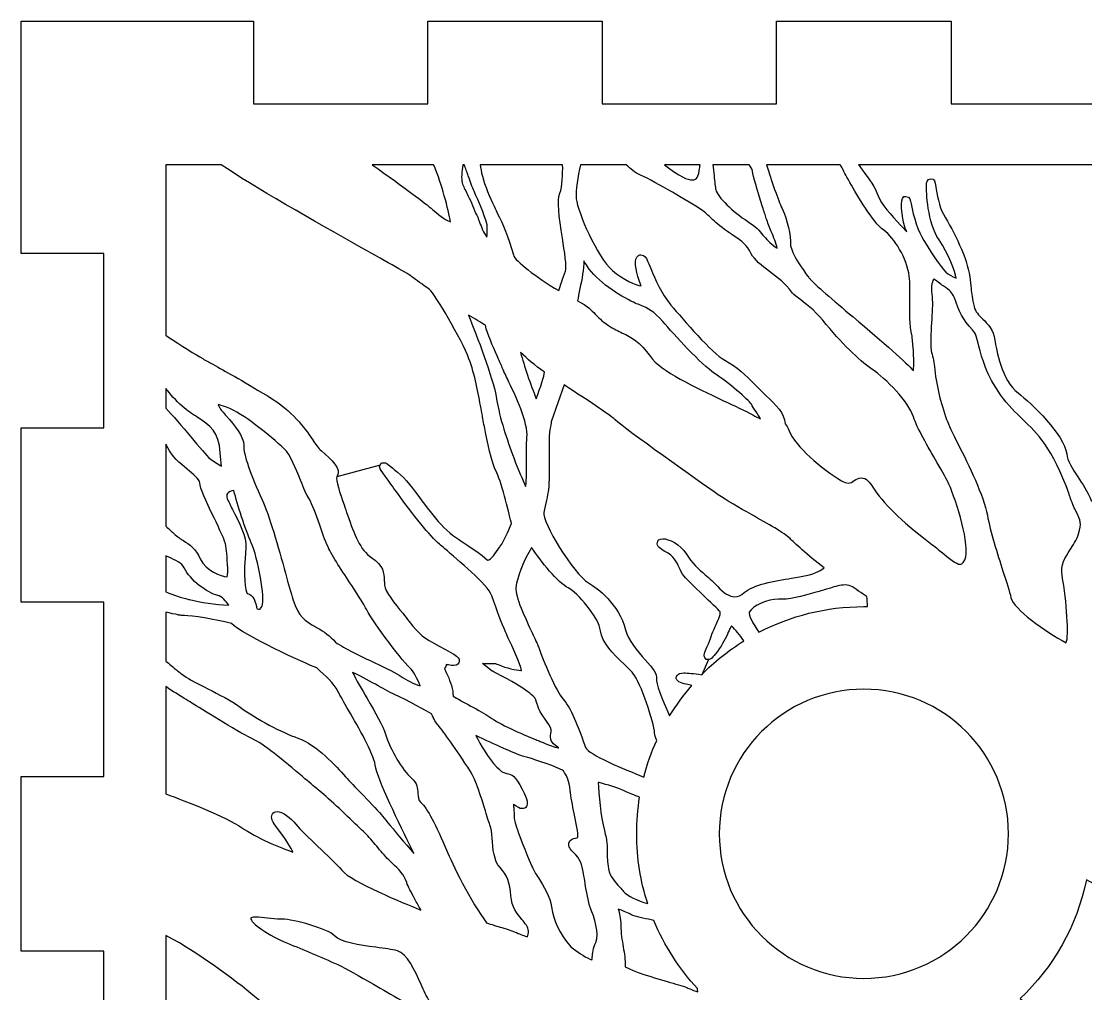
# Model space of a CAD drawing. Extents: x -11 to 868, y -1407 to -16.
# Drawn here: x 438.8 to 567.7, y -367.8 to -250.1 of the extents above; entities that cross this region are included whole.
import ezdxf

# ---------------------------------------------------------------- set-up
doc = ezdxf.new("R2010")
doc.units = 0
doc.layers.add('LAYER_1', color=7, linetype='CONTINUOUS')

msp = doc.modelspace()

# ---------------------------------------------------------------- linework, layer by layer
at = {"layer": 'LAYER_1'}
for points in [[(448.83, -383.76), (448.83, -362.65), (438.83, -362.65), (438.83, -341.53), (448.83, -341.53), (448.83, -320.42), (438.83, -320.42), (438.83, -299.31), (448.83, -299.31), (448.83, -278.2), (438.83, -278.2), (438.83, -250.09), (466.94, -250.09), (466.94, -260.09), (488.04, -260.09), (488.04, -250.09), (509.15, -250.09), (509.15, -260.09), (530.26, -260.09), (530.26, -250.09), (551.39, -250.09), (551.39, -260.09), (572.5, -260.09)], [(482.28, -303.81), (477.02, -305.23)], [(522.01, -327.35), (521.19, -329.19)]]:
    msp.add_lwpolyline(points, dxfattribs=at)
for points, knots in [([(503.84, -338.04), (503.35, -337.96), (502.7, -337.73), (501.99, -337.4), (501.99, -337.4), (501.77, -337.31), (501.77, -337.31), (501.6, -337.24), (501.42, -337.18), (501.25, -337.1), (501.23, -337.09), (501.15, -337.07), (501.15, -337.07), (498.46, -335.99), (496.55, -335.04), (495.3, -334.18), (494.68, -333.75), (493.79, -333.28), (492.94, -332.82), (492.29, -332.47), (491.62, -332.11), (491.1, -331.79), (491.09, -331.71), (491.08, -331.63), (491.08, -331.55), (491.03, -330.58), (490.62, -329.71), (490.33, -329.07), (490.23, -328.87), (490.11, -328.6), (490.06, -328.45), (490.21, -328.3), (490.26, -328.12), (490.27, -327.97), (490.34, -327.98), (490.42, -327.99), (490.53, -328.01), (490.8, -328.06), (491, -328.09), (491.16, -328.09), (491.67, -328.09), (491.79, -327.78), (491.83, -327.64), (491.94, -327.17), (491.66, -326.88), (489.43, -325.73), (487.45, -324.72), (487.1, -324.38), (485.79, -322.74), (485.53, -322.42), (485.27, -322.09), (485, -321.76), (483.96, -320.5), (482.88, -319.2), (482.81, -318.36), (482.79, -318.17), (482.78, -317.98), (482.77, -317.81), (482.73, -316.87), (482.69, -315.99), (481.24, -315.03), (479.85, -314.11), (479.12, -312.22), (478.32, -309.85), (478.18, -309.43), (478.03, -309.02), (477.9, -308.64), (477.42, -307.27), (476.83, -305.57), (477.02, -305.23), (477.64, -304.23), (476.44, -303.19), (475.15, -302.1), (474.81, -301.81), (474.48, -301.32), (474.06, -300.71), (473.07, -299.27), (471.72, -297.3), (468.7, -295.49), (465.32, -293.45), (463.56, -292.47), (462, -291.61), (461.6, -291.39), (461.2, -291.17), (460.79, -290.93), (459.97, -290.48), (458.25, -289.37), (456.42, -288.19), (456.42, -288.19), (456.33, -288.13), (456.33, -288.13), (456.33, -288.13), (456.33, -267.45), (456.33, -267.45), (456.33, -267.45), (463.03, -267.45), (463.03, -267.45), (466.74, -270.03), (474.4, -274.34), (480.02, -277.5), (483.14, -279.25), (485.83, -280.77), (486.22, -281.09), (486.59, -281.38), (487.33, -281.92), (488.26, -282.56), (488.26, -282.56), (488.26, -282.56), (488.26, -282.56), (488.87, -283.07), (492.12, -288.58), (493.02, -290.95), (493.74, -292.87), (494.15, -295.15), (494.48, -296.97), (494.56, -297.42), (494.64, -297.84), (494.71, -298.23), (494.77, -298.52), (494.82, -298.82), (494.88, -299.13), (495.25, -301.08), (495.66, -303.29), (496.38, -304.75), (497.06, -306.15), (497.97, -310.06), (498.15, -310.88), (497.74, -311.9), (497.26, -313), (496.81, -313.65), (496.81, -313.65), (496.77, -313.7), (496.77, -313.7), (496.21, -314.53), (495.72, -315.26), (495.25, -315.32), (494.38, -314.52), (493.55, -313.98), (492.74, -313.46), (491.86, -312.9), (490.94, -312.31), (489.97, -311.36), (489.09, -310.49), (488.19, -309.29), (487.32, -308.13), (486.29, -306.74), (485.31, -305.43), (484.35, -304.67), (484.07, -304.44), (483.83, -304.24), (483.63, -304.08), (483.08, -303.62), (482.97, -303.53), (482.74, -303.53), (482.74, -303.53), (482.43, -303.53), (482.43, -303.53), (482.43, -303.53), (482.28, -303.81), (482.28, -303.81), (482.12, -304.13), (482.12, -304.13), (483.23, -305.66), (483.43, -305.94), (483.67, -306.27), (483.94, -306.64), (486.43, -310.11), (488.29, -312.38), (489.44, -313.39), (489.61, -313.54), (489.84, -313.73), (490.11, -313.96), (491.54, -315.18), (495.35, -318.41), (495.76, -319.55), (495.76, -319.55), (495.8, -319.65), (495.8, -319.65), (496.42, -321.5), (496.97, -322.96), (497.44, -324), (497.54, -324.22), (497.65, -324.48), (497.78, -324.76), (498.23, -325.73), (499.22, -327.9), (499.37, -328.67), (499.35, -328.67), (499.32, -328.67), (499.3, -328.67), (498.7, -328.67), (497.61, -328.4), (496.54, -327.97), (496.32, -327.88), (496.25, -327.85), (496.13, -327.85), (496.13, -327.85), (494.67, -327.85), (494.67, -327.85), (494.67, -327.85), (495.82, -328.75), (495.82, -328.75), (495.88, -328.79), (495.94, -328.82), (496.3, -329), (500.26, -331.02), (501.02, -331.91), (501.12, -332.27), (501.44, -333.4), (501.61, -333.67), (502.04, -334.28), (502.21, -334.52), (502.41, -334.8), (502.69, -335.24), (503.03, -335.78), (502.98, -336.03), (502.93, -336.32), (502.81, -336.94), (502.91, -337.39), (503.77, -337.96), (503.81, -337.99), (503.85, -338.02), (503.89, -338.05), (503.89, -338.04), (503.84, -338.04), (503.84, -338.04)], [0, 0, 0, 0, 1, 1, 1, 2, 2, 2, 3, 3, 3, 4, 4, 4, 5, 5, 5, 6, 6, 6, 7, 7, 7, 8, 8, 8, 9, 9, 9, 10, 10, 10, 11, 11, 11, 12, 12, 12, 13, 13, 13, 14, 14, 14, 15, 15, 15, 16, 16, 16, 17, 17, 17, 18, 18, 18, 19, 19, 19, 20, 20, 20, 21, 21, 21, 22, 22, 22, 23, 23, 23, 24, 24, 24, 25, 25, 25, 26, 26, 26, 27, 27, 27, 28, 28, 28, 29, 29, 29, 30, 30, 30, 31, 31, 31, 32, 32, 32, 33, 33, 33, 34, 34, 34, 35, 35, 35, 36, 36, 36, 37, 37, 37, 38, 38, 38, 39, 39, 39, 40, 40, 40, 41, 41, 41, 42, 42, 42, 43, 43, 43, 44, 44, 44, 45, 45, 45, 46, 46, 46, 47, 47, 47, 48, 48, 48, 49, 49, 49, 50, 50, 50, 51, 51, 51, 52, 52, 52, 53, 53, 53, 54, 54, 54, 55, 55, 55, 56, 56, 56, 57, 57, 57, 58, 58, 58, 59, 59, 59, 60, 60, 60, 61, 61, 61, 62, 62, 62, 63, 63, 63, 64, 64, 64, 65, 65, 65, 66, 66, 66, 67, 67, 67, 68, 68, 68, 69, 69, 69, 70, 70, 70, 71, 71, 71, 72, 72, 72, 73, 73, 73, 74, 74, 74, 75, 75, 75, 75]), ([(490.77, -274.37), (490.39, -274.24), (489.65, -273.81), (488.63, -272.9), (487.69, -272.07), (485.29, -270.28), (481.29, -267.45), (481.29, -267.45), (488.72, -267.45), (488.72, -267.45), (489.5, -269.03), (490.41, -272.45), (490.74, -274.1), (490.74, -274.18), (490.75, -274.27), (490.77, -274.37)], [0, 0, 0, 0, 1, 1, 1, 2, 2, 2, 3, 3, 3, 4, 4, 4, 5, 5, 5, 5]), ([(495.19, -276.24), (494.77, -275.68), (494.52, -274.99), (494.31, -274.42), (494.14, -273.97), (494.01, -273.61), (493.82, -273.34), (493.53, -272.43), (493.14, -271.67), (492.8, -270.99), (492.55, -270.49), (492.33, -270.05), (492.2, -269.66), (492.05, -269.17), (492.18, -268.25), (492.28, -267.51), (492.29, -267.49), (492.29, -267.47), (492.29, -267.45), (492.29, -267.45), (492.45, -267.45), (492.45, -267.45), (492.61, -267.87), (492.77, -268.34), (492.93, -268.8), (493.18, -269.52), (493.42, -270.2), (493.64, -270.67), (494.26, -272), (494.77, -273.2), (495.23, -274.74), (495.23, -274.74), (495.23, -274.77), (495.23, -274.77), (495.23, -275.17), (495.23, -275.82), (495.19, -276.24)], [0, 0, 0, 0, 1, 1, 1, 2, 2, 2, 3, 3, 3, 4, 4, 4, 5, 5, 5, 6, 6, 6, 7, 7, 7, 8, 8, 8, 9, 9, 9, 10, 10, 10, 11, 11, 11, 12, 12, 12, 12]), ([(503.89, -282.7), (501.08, -281.04), (498.62, -279.12), (498.4, -278.38), (497.74, -276.18), (497.1, -274.51), (496.49, -273.41), (496.39, -273.16), (496.24, -272.85), (496.07, -272.48), (495.58, -271.42), (494.91, -269.98), (494.64, -268.84), (494.51, -268.33), (494.43, -267.86), (494.39, -267.45), (494.39, -267.45), (504.36, -267.45), (504.36, -267.45), (504.37, -268.54), (504.34, -270.11), (504.02, -270.9), (503.66, -271.81), (503.91, -273.65), (504.33, -276.36), (504.58, -277.92), (504.88, -279.87), (504.7, -280.35), (504.38, -281.16), (504.07, -282.1), (503.89, -282.7)], [0, 0, 0, 0, 1, 1, 1, 2, 2, 2, 3, 3, 3, 4, 4, 4, 5, 5, 5, 6, 6, 6, 7, 7, 7, 8, 8, 8, 9, 9, 9, 10, 10, 10, 10]), ([(552.49, -315.83), (552.01, -315.83), (551.12, -315.1), (550.19, -314.33), (549.72, -313.95), (549.2, -313.52), (548.63, -313.09), (545.38, -310.63), (543.05, -308.35), (541.9, -306.48), (541.56, -305.92), (541.12, -305.36), (540.51, -305.36), (540.16, -305.36), (539.89, -305.54), (539.66, -305.7), (539.42, -305.86), (539.21, -306), (538.93, -306), (538.7, -306), (538.42, -305.9), (538.11, -305.72), (535.71, -304.33), (532.52, -301.51), (531.77, -299.68), (531.6, -299.26), (531.46, -299), (531.31, -298.81), (531.19, -297.5), (530.17, -296.53), (529, -295.42), (528.75, -295.18), (528.49, -294.94), (528.24, -294.68), (528.04, -294.49), (527.86, -294.3), (527.68, -294.12), (526.5, -292.93), (525.48, -291.91), (523.99, -291.12), (522.43, -290.31), (518.96, -286.2), (517.47, -284.45), (516.28, -283.04), (515.55, -281.3), (515.03, -280.03), (514.86, -279.62), (514.72, -279.28), (514.58, -279), (514.5, -278.83), (514.28, -278.36), (513.84, -278.36), (513.64, -278.36), (513.46, -278.47), (513.34, -278.64), (512.98, -279.2), (513.29, -280.77), (513.78, -281.9), (513.83, -281.99), (513.85, -282.06), (513.86, -282.11), (513.22, -282.1), (511.65, -281.34), (510.4, -280.26), (508.55, -278.66), (506.16, -273.16), (506.01, -271.57), (505.92, -270.61), (506.21, -268.83), (506.51, -267.45), (506.51, -267.45), (512.06, -267.45), (512.06, -267.45), (512.55, -267.99), (513.1, -268.4), (513.77, -268.71), (515.65, -269.58), (519.81, -272.01), (521.08, -272.87), (521.66, -273.27), (521.99, -273.59), (522.37, -273.95), (522.82, -274.38), (523.32, -274.87), (524.31, -275.54), (524.51, -275.68), (524.71, -275.81), (524.88, -275.93), (526.18, -276.81), (526.62, -277.1), (527.19, -278.23), (527.58, -279), (528.43, -279.64), (529.41, -280.38), (530.35, -281.09), (531.4, -281.88), (532.08, -282.86), (532.17, -283.06), (532.39, -283.23), (532.89, -283.6), (533.62, -284.15), (534.85, -285.06), (535.84, -286.27), (538.18, -289.11), (540.12, -291.05), (541.79, -292.19), (543.49, -293.35), (546.22, -296.12), (546.82, -297.99), (547.23, -299.27), (548.6, -301.63), (549.69, -303.53), (550.35, -304.67), (550.92, -305.65), (551.12, -306.12), (552, -308.14), (553.79, -313.65), (553.03, -315.28), (552.78, -315.83), (552.57, -315.83), (552.49, -315.83)], [0, 0, 0, 0, 1, 1, 1, 2, 2, 2, 3, 3, 3, 4, 4, 4, 5, 5, 5, 6, 6, 6, 7, 7, 7, 8, 8, 8, 9, 9, 9, 10, 10, 10, 11, 11, 11, 12, 12, 12, 13, 13, 13, 14, 14, 14, 15, 15, 15, 16, 16, 16, 17, 17, 17, 18, 18, 18, 19, 19, 19, 20, 20, 20, 21, 21, 21, 22, 22, 22, 23, 23, 23, 24, 24, 24, 25, 25, 25, 26, 26, 26, 27, 27, 27, 28, 28, 28, 29, 29, 29, 30, 30, 30, 31, 31, 31, 32, 32, 32, 33, 33, 33, 34, 34, 34, 35, 35, 35, 36, 36, 36, 37, 37, 37, 38, 38, 38, 39, 39, 39, 40, 40, 40, 40]), ([(520.05, -269.3), (519.52, -269.3), (518.53, -268.96), (516.68, -267.45), (516.68, -267.45), (520.99, -267.45), (520.99, -267.45), (520.96, -267.65), (520.93, -267.88), (520.9, -268.14), (520.76, -269.3), (520.26, -269.3), (520.05, -269.3)], [0, 0, 0, 0, 1, 1, 1, 2, 2, 2, 3, 3, 3, 4, 4, 4, 4]), ([(530.21, -277.49), (529.39, -276.89), (528.99, -276.42), (528.61, -275.97), (528.18, -275.47), (527.74, -274.94), (526.78, -274.33), (524.96, -273.18), (523.1, -271.35), (522.89, -270.5), (522.83, -270.22), (522.76, -269.49), (522.69, -268.79), (522.64, -268.33), (522.6, -267.86), (522.55, -267.45), (522.55, -267.45), (526.92, -267.45), (526.92, -267.45), (527.11, -267.7), (527.3, -268), (527.33, -268.23), (527.4, -268.88), (527.91, -270.5), (528.56, -272.55), (528.74, -273.09), (528.89, -273.58), (529.01, -273.95), (529.16, -274.46), (529.39, -275), (529.61, -275.52), (529.91, -276.24), (530.22, -276.98), (530.31, -277.56), (530.28, -277.54), (530.24, -277.52), (530.21, -277.49)], [0, 0, 0, 0, 1, 1, 1, 2, 2, 2, 3, 3, 3, 4, 4, 4, 5, 5, 5, 6, 6, 6, 7, 7, 7, 8, 8, 8, 9, 9, 9, 10, 10, 10, 11, 11, 11, 12, 12, 12, 12]), ([(546.81, -292.42), (546, -291.4), (543.33, -289.11), (539.51, -285.88), (537.1, -283.85), (534.83, -281.93), (534.33, -281.32), (534.23, -281.21), (534.17, -281.13), (534.12, -281.07), (534.12, -281.07), (534.12, -280.99), (534.12, -280.99), (534.12, -280.99), (534.11, -280.99), (534.11, -280.99), (534.11, -280.99), (534.11, -280.97), (534.11, -280.97), (534.11, -280.97), (533.96, -280.88), (533.96, -280.88), (533.76, -280.58), (533.58, -280.33), (533.43, -280.1), (532.62, -278.92), (532.37, -278.55), (531.94, -277.26), (531.96, -275.86), (531.59, -274.26), (530.92, -272.76), (530.45, -271.73), (529.62, -269.42), (529.04, -267.45), (529.04, -267.45), (537.96, -267.45), (537.96, -267.45), (538.11, -267.71), (538.26, -267.98), (538.41, -268.27), (538.57, -268.58), (538.73, -268.9), (538.91, -269.2), (538.91, -269.2), (539.14, -269.61), (539.14, -269.61), (540.08, -271.27), (541.82, -274.35), (543.23, -275.38), (544.49, -276.3), (546.06, -278.81), (546.31, -280.94), (546.41, -281.81), (546.4, -282.79), (546.39, -283.83), (546.37, -285.31), (546.35, -286.83), (546.65, -288.21), (546.66, -288.33), (546.68, -288.48), (546.69, -288.63), (546.91, -290.51), (546.89, -291.76), (546.81, -292.42)], [0, 0, 0, 0, 1, 1, 1, 2, 2, 2, 3, 3, 3, 4, 4, 4, 5, 5, 5, 6, 6, 6, 7, 7, 7, 8, 8, 8, 9, 9, 9, 10, 10, 10, 11, 11, 11, 12, 12, 12, 13, 13, 13, 14, 14, 14, 15, 15, 15, 16, 16, 16, 17, 17, 17, 18, 18, 18, 19, 19, 19, 20, 20, 20, 21, 21, 21, 21]), ([(568.59, -308.41), (568.52, -308.31), (568.43, -308.2), (568.35, -308.09), (567.89, -306.98), (567.27, -306.05), (566.72, -305.24), (566.05, -304.23), (565.47, -303.35), (565.37, -302.44), (565.11, -300.21), (561.11, -296.33), (559.49, -295.09), (557.46, -293.53), (556.83, -289.79), (556.69, -288.68), (556.53, -287.45), (555.83, -286.75), (555.21, -286.14), (554.73, -285.66), (554.31, -285.25), (554.16, -284.63), (553.92, -283.67), (553.86, -283.07), (553.8, -282.44), (553.76, -282.01), (553.72, -281.57), (553.63, -281.01), (553.34, -278.7), (551.74, -275.62), (550.45, -273.45), (549.94, -272.59), (549.66, -270.92), (549.53, -270.12), (549.43, -269.5), (549.38, -269.16), (548.93, -269.16), (548.43, -269.16), (548.41, -269.7), (548.4, -269.87), (548.37, -270.76), (548.52, -274.48), (549.92, -276.54), (551.06, -278.22), (551.91, -280.44), (551.99, -281.17), (551.82, -281.12), (551.52, -280.99), (551, -280.66), (551, -280.66), (550.98, -280.64), (550.98, -280.64), (550.98, -280.64), (550.95, -280.63), (550.95, -280.63), (550.45, -280.27), (549.38, -278.78), (548.08, -276.64), (547.4, -275.51), (546.83, -273.84), (546.54, -272.18), (546.48, -271.79), (546.4, -271.3), (545.92, -271.3), (545.92, -271.3), (545.64, -271.3), (545.64, -271.3), (545.64, -271.3), (545.48, -271.55), (545.48, -271.55), (545.2, -272.01), (545.47, -274.53), (546.01, -275.59), (545.78, -275.33), (545.53, -275.06), (545.27, -274.78), (544.15, -273.56), (542.87, -272.18), (542.55, -271.23), (542.22, -270.23), (541.43, -269.15), (540.67, -268.11), (540.51, -267.88), (540.35, -267.66), (540.19, -267.45), (540.19, -267.45), (582.7, -267.45), (582.7, -267.45), (582.85, -268.02), (582.95, -268.5), (583.01, -268.91), (583.23, -270.3), (581.88, -272.09), (580.45, -274), (580.45, -274), (580.35, -274.14), (580.35, -274.14), (580.32, -274.16), (580.3, -274.18), (580.29, -274.2), (580.26, -274.22), (580.23, -274.25), (580.2, -274.29), (580.01, -274.48), (579.81, -274.77), (579.57, -275.19), (579.02, -276.18), (577.35, -279.2), (576.5, -284.06), (576.27, -285.4), (576.05, -287.14), (575.81, -288.99), (575.29, -293.08), (574.64, -298.18), (573.71, -299.81), (573.43, -300.29), (573.08, -300.95), (572.68, -301.69), (571.61, -303.67), (569.45, -307.66), (568.59, -308.41)], [0, 0, 0, 0, 1, 1, 1, 2, 2, 2, 3, 3, 3, 4, 4, 4, 5, 5, 5, 6, 6, 6, 7, 7, 7, 8, 8, 8, 9, 9, 9, 10, 10, 10, 11, 11, 11, 12, 12, 12, 13, 13, 13, 14, 14, 14, 15, 15, 15, 16, 16, 16, 17, 17, 17, 18, 18, 18, 19, 19, 19, 20, 20, 20, 21, 21, 21, 22, 22, 22, 23, 23, 23, 24, 24, 24, 25, 25, 25, 26, 26, 26, 27, 27, 27, 28, 28, 28, 29, 29, 29, 30, 30, 30, 31, 31, 31, 32, 32, 32, 33, 33, 33, 34, 34, 34, 35, 35, 35, 36, 36, 36, 37, 37, 37, 38, 38, 38, 39, 39, 39, 40, 40, 40, 40]), ([(528.32, -298.2), (528.03, -298.09), (527.71, -297.94), (527.37, -297.75), (526.4, -297.23), (525.15, -296.64), (523.83, -296.02), (520.43, -294.42), (516.21, -292.44), (514.98, -290.68), (513.68, -288.83), (512.71, -288.36), (511.58, -287.83), (511.08, -287.59), (510.55, -287.33), (509.91, -286.92), (509.05, -286.36), (508.67, -285.94), (508.3, -285.54), (507.83, -285.04), (507.39, -284.55), (506.17, -283.93), (506.22, -283.54), (506.33, -283), (506.45, -282.45), (506.68, -281.34), (506.94, -280.08), (506.92, -279.09), (507.05, -279.27), (507.19, -279.5), (507.35, -279.76), (508.46, -281.54), (511.29, -283.37), (512.94, -284.11), (513.2, -284.23), (513.44, -284.33), (513.66, -284.42), (514.82, -284.91), (515.34, -285.14), (516.49, -286.45), (517.84, -287.99), (521.15, -291.67), (522.75, -292.72), (524.37, -293.78), (526.86, -295.88), (527.2, -296.46), (527.32, -296.69), (527.53, -297), (527.77, -297.36), (527.92, -297.59), (528.14, -297.91), (528.32, -298.2)], [0, 0, 0, 0, 1, 1, 1, 2, 2, 2, 3, 3, 3, 4, 4, 4, 5, 5, 5, 6, 6, 6, 7, 7, 7, 8, 8, 8, 9, 9, 9, 10, 10, 10, 11, 11, 11, 12, 12, 12, 13, 13, 13, 14, 14, 14, 15, 15, 15, 16, 16, 16, 17, 17, 17, 17]), ([(565.3, -325.35), (562.74, -323.93), (558.94, -321.26), (558.63, -319.88), (558.46, -319.13), (558.09, -317.98), (557.66, -316.64), (556.98, -314.55), (556.14, -311.94), (555.77, -309.88), (555.33, -307.51), (553.52, -303.87), (552.2, -301.21), (551.58, -299.97), (551.05, -298.89), (550.84, -298.31), (550.09, -296.27), (549.57, -294), (549.36, -291.9), (549.3, -291.23), (549.12, -290.49), (548.97, -289.97), (548.87, -288.65), (548.96, -287.32), (549.03, -286.15), (549.11, -284.97), (549.17, -283.95), (549.04, -283.14), (548.88, -282.16), (549.15, -281.42), (549.33, -281.26), (549.79, -281.69), (550.19, -281.97), (550.55, -282.21), (551.16, -282.64), (551.53, -282.9), (551.78, -283.58), (552.35, -285.15), (552.77, -286.27), (553.98, -287.45), (554.34, -287.81), (554.52, -288.48), (554.75, -289.41), (555.13, -290.89), (555.65, -292.91), (557.37, -295.31), (558.3, -296.61), (559.19, -297.46), (560.05, -298.29), (561.86, -300.02), (563.58, -301.66), (565.69, -307.33), (565.69, -307.33), (565.69, -307.44), (565.69, -307.44), (565.69, -307.44), (565.73, -307.49), (565.73, -307.49), (565.76, -307.6), (565.79, -307.73), (565.84, -307.86), (566.07, -308.58), (566.34, -309.11), (566.55, -309.54), (567.01, -310.44), (567.24, -310.89), (566.81, -312.15), (566.54, -312.93), (566.15, -313.53), (565.77, -314.1), (565.17, -315.02), (564.6, -315.89), (564.82, -317.19), (565.37, -320.34), (565.68, -324.5), (565.3, -325.35)], [0, 0, 0, 0, 1, 1, 1, 2, 2, 2, 3, 3, 3, 4, 4, 4, 5, 5, 5, 6, 6, 6, 7, 7, 7, 8, 8, 8, 9, 9, 9, 10, 10, 10, 11, 11, 11, 12, 12, 12, 13, 13, 13, 14, 14, 14, 15, 15, 15, 16, 16, 16, 17, 17, 17, 18, 18, 18, 19, 19, 19, 20, 20, 20, 21, 21, 21, 22, 22, 22, 23, 23, 23, 24, 24, 24, 25, 25, 25, 25]), ([(499.88, -306.39), (499.5, -305.58), (498.97, -304.41), (498.48, -303.07), (498.48, -303.07), (498.47, -303.02), (498.47, -303.02), (497.55, -300.5), (496.82, -298.52), (496.31, -295.52), (495.92, -293.22), (493.97, -288.18), (492.95, -285.65), (493.75, -286.14), (494.45, -286.56), (495.01, -286.88), (495.26, -287.99), (495.88, -289.38), (496.43, -290.61), (496.66, -291.12), (496.88, -291.6), (497.04, -292), (497.17, -292.33), (497.39, -292.79), (497.67, -293.38), (498.63, -295.38), (500.22, -298.72), (500.04, -300.47), (499.95, -301.38), (499.97, -302.36), (499.98, -303.3), (500, -304.41), (500.02, -305.48), (499.88, -306.39)], [0, 0, 0, 0, 1, 1, 1, 2, 2, 2, 3, 3, 3, 4, 4, 4, 5, 5, 5, 6, 6, 6, 7, 7, 7, 8, 8, 8, 9, 9, 9, 10, 10, 10, 11, 11, 11, 11]), ([(501.15, -295.78), (500.5, -294.12), (499.67, -291.74), (499.27, -290.2), (500.05, -290.94), (500.98, -291.75), (502.16, -292.55), (502.14, -293.02), (501.69, -294.39), (501.15, -295.78)], [0, 0, 0, 0, 1, 1, 1, 2, 2, 2, 3, 3, 3, 3]), ([(463.07, -303.94), (462.64, -303.71), (462.06, -303.35), (461.65, -303.02), (461.35, -302.77), (460.33, -301.57), (459.34, -300.4), (458.3, -299.15), (457.12, -297.76), (456.33, -296.94), (456.33, -296.94), (456.33, -294.53), (456.33, -294.53), (456.89, -295.27), (457.5, -295.97), (458.32, -296.7), (458.92, -297.24), (459.53, -297.63), (460.12, -298.02), (461.62, -299), (462.8, -299.77), (462.91, -302.32), (462.93, -302.93), (462.99, -303.47), (463.07, -303.94)], [0, 0, 0, 0, 1, 1, 1, 2, 2, 2, 3, 3, 3, 4, 4, 4, 5, 5, 5, 6, 6, 6, 7, 7, 7, 8, 8, 8, 8]), ([(536.02, -316.24), (535.79, -316.49), (535.03, -316.92), (533.82, -317.2), (533.35, -317.3), (532.73, -317.4), (532.08, -317.51), (530.01, -317.85), (527.44, -318.27), (526.33, -319.26), (525.96, -319.59), (525.59, -319.76), (525.19, -319.76), (524.57, -319.76), (523.86, -319.33), (523.13, -318.51), (522.67, -318), (522.14, -317.55), (521.63, -317.11), (520.8, -316.39), (519.93, -315.64), (519.34, -314.61), (518.63, -313.36), (517.12, -312.73), (516.47, -312.73), (516.08, -312.73), (515.88, -312.96), (515.82, -313.17), (515.7, -313.67), (516.23, -314), (516.73, -314.26), (517.87, -314.87), (518.16, -315.55), (518.45, -316.2), (518.6, -316.56), (518.76, -316.94), (519.05, -317.27), (519.42, -317.69), (520.34, -318.58), (521.32, -319.51), (522.2, -320.36), (523.2, -321.31), (523.43, -321.6), (523.54, -321.84), (523.06, -322.85), (522.84, -323.34), (522.63, -323.8), (522.43, -324.23), (522.33, -324.58), (522.26, -324.86), (522.04, -325.36), (521.86, -325.76), (521.5, -326.58), (521.39, -326.83), (521.58, -327.12), (521.58, -327.12), (521.72, -327.34), (521.72, -327.34), (521.72, -327.34), (522.01, -327.35), (522.01, -327.35), (522.3, -327.35), (522.46, -327.2), (523.09, -326.38), (523.73, -325.53), (524.13, -324.67), (524.41, -324.04), (524.54, -323.77), (524.69, -323.44), (524.8, -323.28), (524.8, -323.29), (524.81, -323.3), (524.82, -323.31), (525.27, -323.76), (525.78, -324.38), (526.3, -325.09), (524.44, -326.25), (522.72, -327.63), (521.19, -329.19), (520.27, -329.05), (519.47, -328.98), (519.01, -328.98), (518.76, -328.98), (518.17, -328.98), (518.11, -329.48), (518.05, -330.03), (518.64, -330.17), (519.33, -330.35), (519.55, -330.4), (519.77, -330.45), (519.99, -330.5), (519, -331.65), (518.1, -332.88), (517.31, -334.18), (516.35, -332.12), (515.63, -330.14), (515.72, -329.72), (515.85, -329.12), (515.29, -328.47), (514.34, -327.39), (513.42, -326.33), (512.26, -325), (511.96, -323.77), (511.18, -320.61), (508.57, -318.74), (507.49, -318.08), (505.63, -316.96), (501.82, -310.63), (502.07, -309.54), (502.33, -308.54), (502.54, -307.55), (502.63, -306.77), (502.75, -305.82), (502.74, -304.43), (502.72, -303.09), (502.7, -301.53), (502.68, -299.91), (502.87, -299.18), (502.96, -298.85), (503, -298.63), (502.99, -298.46), (502.99, -298.46), (504.55, -294.12), (504.55, -294.12), (504.55, -294.12), (504.83, -294.31), (504.83, -294.31), (507.3, -295.92), (509.85, -297.58), (510.72, -298.35), (511.95, -299.46), (520.93, -305.86), (523.18, -307.4), (524.2, -308.1), (525.73, -308.97), (527.22, -309.81), (529.19, -310.91), (531.22, -312.06), (531.89, -312.72), (532.35, -313.17), (533.96, -314.72), (536.02, -316.24)], [0, 0, 0, 0, 1, 1, 1, 2, 2, 2, 3, 3, 3, 4, 4, 4, 5, 5, 5, 6, 6, 6, 7, 7, 7, 8, 8, 8, 9, 9, 9, 10, 10, 10, 11, 11, 11, 12, 12, 12, 13, 13, 13, 14, 14, 14, 15, 15, 15, 16, 16, 16, 17, 17, 17, 18, 18, 18, 19, 19, 19, 20, 20, 20, 21, 21, 21, 22, 22, 22, 23, 23, 23, 24, 24, 24, 25, 25, 25, 26, 26, 26, 27, 27, 27, 28, 28, 28, 29, 29, 29, 30, 30, 30, 31, 31, 31, 32, 32, 32, 33, 33, 33, 34, 34, 34, 35, 35, 35, 36, 36, 36, 37, 37, 37, 38, 38, 38, 39, 39, 39, 40, 40, 40, 41, 41, 41, 42, 42, 42, 43, 43, 43, 44, 44, 44, 45, 45, 45, 46, 46, 46, 47, 47, 47, 47]), ([(487.12, -330.55), (486.42, -330.31), (485.4, -329.86), (484.8, -329.41), (484.28, -329.01), (483.05, -328.43), (481.63, -327.76), (479.93, -326.95), (478.01, -326.04), (476.85, -325.25), (476.21, -324.54), (475.45, -323.94), (474.66, -323.51), (474.66, -323.51), (474.51, -323.42), (474.51, -323.42), (473.11, -322.66), (472.41, -322.28), (471.71, -320.05), (471.48, -319.32), (471.17, -318.21), (470.81, -316.92), (469.93, -313.75), (468.82, -309.81), (467.98, -308.02), (466.61, -305.13), (465.69, -302.42), (465.75, -301.43), (465.81, -300.37), (464.61, -298.99), (463.65, -297.88), (463.28, -297.45), (462.94, -297.05), (462.83, -296.85), (462.78, -296.76), (462.7, -296.62), (462.64, -296.49), (462.84, -296.53), (463.16, -296.61), (463.66, -296.81), (465.69, -297.58), (468.95, -300.24), (470.64, -301.84), (471.4, -302.55), (472.08, -304.27), (472.63, -305.65), (473.01, -306.6), (473.33, -307.42), (473.66, -307.92), (474.08, -308.56), (474.5, -309.78), (474.91, -310.97), (475.24, -311.93), (475.58, -312.93), (475.96, -313.73), (476.45, -314.8), (477.71, -316.72), (478.82, -318.41), (479.6, -319.59), (480.33, -320.71), (480.51, -321.1), (481.01, -322.2), (484.55, -327.17), (485.88, -328.37), (486.3, -328.75), (486.73, -329.62), (487.12, -330.55)], [0, 0, 0, 0, 1, 1, 1, 2, 2, 2, 3, 3, 3, 4, 4, 4, 5, 5, 5, 6, 6, 6, 7, 7, 7, 8, 8, 8, 9, 9, 9, 10, 10, 10, 11, 11, 11, 12, 12, 12, 13, 13, 13, 14, 14, 14, 15, 15, 15, 16, 16, 16, 17, 17, 17, 18, 18, 18, 19, 19, 19, 20, 20, 20, 21, 21, 21, 22, 22, 22, 22]), ([(463.76, -317.35), (463.04, -317.3), (461.17, -316.62), (460.5, -315.18), (459.9, -313.87), (459.16, -313.41), (458.45, -312.96), (458.09, -312.74), (457.71, -312.5), (457.33, -312.13), (457.09, -311.9), (456.75, -311.59), (456.33, -311.23), (456.33, -311.23), (456.33, -301.3), (456.33, -301.3), (456.42, -301.46), (456.5, -301.61), (456.56, -301.74), (457.03, -302.75), (458.04, -303.58), (458.92, -304.32), (459.62, -304.9), (460.42, -305.56), (460.44, -305.96), (460.48, -306.65), (461.12, -308.02), (462.16, -310.2), (462.78, -311.5), (463.56, -313.12), (463.59, -313.55), (463.61, -313.72), (463.63, -313.94), (463.66, -314.2), (463.73, -314.93), (463.93, -316.8), (463.76, -317.35)], [0, 0, 0, 0, 1, 1, 1, 2, 2, 2, 3, 3, 3, 4, 4, 4, 5, 5, 5, 6, 6, 6, 7, 7, 7, 8, 8, 8, 9, 9, 9, 10, 10, 10, 11, 11, 11, 12, 12, 12, 12]), ([(467.7, -321.26), (467.63, -321.26), (467.5, -321.24), (467.37, -321.21), (467.33, -321.12), (467.29, -320.94), (467.25, -320.81), (467.13, -320.3), (466.95, -319.54), (466.18, -319.35), (465.93, -319.06), (465.69, -317.39), (466, -313.82), (466.12, -312.52), (465.16, -310.67), (464.39, -309.18), (464.11, -308.64), (463.87, -308.18), (463.76, -307.88), (463.67, -307.63), (463.67, -307.42), (463.79, -307.26), (463.93, -307.06), (464.22, -306.93), (464.56, -306.91), (464.97, -308.58), (465.93, -311.56), (466.66, -313.22), (467.47, -315.08), (468.39, -319.97), (467.97, -320.88), (467.82, -321.2), (467.75, -321.25), (467.74, -321.26), (467.74, -321.26), (467.73, -321.26), (467.7, -321.26)], [0, 0, 0, 0, 1, 1, 1, 2, 2, 2, 3, 3, 3, 4, 4, 4, 5, 5, 5, 6, 6, 6, 7, 7, 7, 8, 8, 8, 9, 9, 9, 10, 10, 10, 11, 11, 11, 12, 12, 12, 12]), ([(515.74, -337.15), (515.11, -338.56), (514.58, -340.04), (514.19, -341.58), (511.8, -340.63), (507.45, -338.85), (507.14, -338.01), (507.14, -338.01), (507, -337.63), (507, -337.63), (506.22, -335.48), (505.31, -333.1), (504.42, -332.15), (503.58, -331.25), (502.01, -327.43), (501.42, -325.83), (501.29, -325.45), (501.02, -324.87), (500.67, -324.14), (499.89, -322.46), (498.57, -319.65), (498.7, -318.66), (498.88, -317.28), (499.51, -315.63), (500.42, -314.11), (500.47, -314.02), (500.53, -313.92), (500.59, -313.81), (501.72, -315.45), (503.81, -318.12), (505.01, -318.67), (506.13, -319.2), (508.75, -322.3), (508.94, -323.87), (509.1, -325.33), (510.51, -326.68), (511.75, -327.87), (512.18, -328.29), (512.59, -328.68), (512.87, -329.02), (513.84, -330.16), (515.41, -335.06), (515.49, -336.23), (515.51, -336.49), (515.6, -336.79), (515.74, -337.15)], [0, 0, 0, 0, 1, 1, 1, 2, 2, 2, 3, 3, 3, 4, 4, 4, 5, 5, 5, 6, 6, 6, 7, 7, 7, 8, 8, 8, 9, 9, 9, 10, 10, 10, 11, 11, 11, 12, 12, 12, 13, 13, 13, 14, 14, 14, 15, 15, 15, 15]), ([(463.93, -320.79), (462.34, -320.66), (460.47, -320.46), (459.19, -320.1), (459.19, -320.1), (459.14, -320.09), (459.14, -320.09), (459.09, -320.08), (459.04, -320.07), (458.98, -320.06), (458.24, -319.87), (457.28, -319.53), (456.33, -319.17), (456.33, -319.17), (456.33, -314.81), (456.33, -314.81), (456.44, -314.86), (456.56, -314.91), (456.69, -314.97), (457.44, -315.3), (458.3, -315.68), (458.56, -316.25), (459.24, -317.74), (461.36, -319.33), (462.62, -319.6), (463.08, -319.69), (463.66, -320.35), (463.93, -320.79)], [0, 0, 0, 0, 1, 1, 1, 2, 2, 2, 3, 3, 3, 4, 4, 4, 5, 5, 5, 6, 6, 6, 7, 7, 7, 8, 8, 8, 9, 9, 9, 9]), ([(541.28, -320.95), (541.13, -320.95), (540.98, -320.95), (540.83, -320.95), (536.24, -320.95), (531.92, -322.07), (528.12, -324.06), (527.41, -323.01), (526.8, -321.95), (526.94, -321.62), (527.42, -320.81), (529.15, -320.05), (530.5, -320.05), (530.56, -320.05), (530.61, -320.05), (530.67, -320.05), (530.73, -320.05), (530.8, -320.06), (530.87, -320.06), (532.21, -320.06), (534.12, -319.49), (535.39, -319.11), (535.69, -319.02), (535.96, -318.94), (536.16, -318.89), (536.35, -318.84), (536.55, -318.77), (536.77, -318.71), (537.33, -318.53), (537.98, -318.33), (538.55, -318.33), (538.9, -318.33), (539.19, -318.41), (539.43, -318.56), (539.43, -318.56), (539.92, -318.89), (539.92, -318.89), (540.28, -319.14), (540.64, -319.38), (540.99, -319.61), (541.05, -319.65), (541.11, -319.69), (541.18, -319.74), (541.21, -320.12), (541.25, -320.54), (541.28, -320.95)], [0, 0, 0, 0, 1, 1, 1, 2, 2, 2, 3, 3, 3, 4, 4, 4, 5, 5, 5, 6, 6, 6, 7, 7, 7, 8, 8, 8, 9, 9, 9, 10, 10, 10, 11, 11, 11, 12, 12, 12, 13, 13, 13, 14, 14, 14, 15, 15, 15, 15]), ([(486.36, -350.83), (485.26, -349.6), (483.89, -347.93), (483.21, -347.11), (482.86, -346.69), (482.59, -346.36), (482.42, -346.16), (481.8, -345.43), (480.88, -344.48), (479.99, -343.56), (479.27, -342.82), (478.59, -342.12), (478.07, -341.54), (476.94, -340.28), (474.59, -337.66), (472.31, -336.87), (470.35, -336.2), (467.34, -334.59), (465.31, -333.11), (464.22, -332.32), (462.78, -331.59), (461.39, -330.89), (460.25, -330.32), (459.18, -329.78), (458.49, -329.29), (458.07, -328.99), (457.56, -328.57), (456.96, -328.07), (456.76, -327.9), (456.55, -327.73), (456.33, -327.55), (456.33, -327.55), (456.33, -321.62), (456.33, -321.62), (456.91, -321.76), (457.39, -321.87), (457.8, -321.94), (457.8, -321.94), (457.83, -321.97), (457.83, -321.97), (457.83, -321.97), (457.99, -321.97), (457.99, -321.97), (458.15, -322), (458.3, -322.02), (458.44, -322.03), (458.44, -322.03), (458.47, -322.04), (458.47, -322.04), (458.47, -322.04), (458.57, -322.03), (458.57, -322.03), (459.51, -322.03), (462.24, -322.46), (464.27, -323), (465.61, -324.31), (473.26, -327.91), (474.6, -328.37), (475.62, -329.3), (476.67, -330.26), (477.14, -331.18), (477.43, -331.76), (477.9, -332.56), (478.44, -333.49), (479.69, -335.65), (481.42, -338.62), (481.67, -340.14), (481.97, -341.92), (484.6, -347.27), (486.18, -350.47), (486.24, -350.59), (486.3, -350.72), (486.36, -350.83)], [0, 0, 0, 0, 1, 1, 1, 2, 2, 2, 3, 3, 3, 4, 4, 4, 5, 5, 5, 6, 6, 6, 7, 7, 7, 8, 8, 8, 9, 9, 9, 10, 10, 10, 11, 11, 11, 12, 12, 12, 13, 13, 13, 14, 14, 14, 15, 15, 15, 16, 16, 16, 17, 17, 17, 18, 18, 18, 19, 19, 19, 20, 20, 20, 21, 21, 21, 22, 22, 22, 23, 23, 23, 24, 24, 24, 24]), ([(500.12, -360.93), (499.71, -360.82), (499.28, -360.65), (498.77, -360.42), (498.33, -360.21), (497.71, -360.03), (496.99, -359.81), (496.71, -359.73), (496.42, -359.64), (496.12, -359.55), (496.12, -359.55), (496.09, -359.54), (496.09, -359.54), (496.09, -359.54), (496.04, -359.52), (496.04, -359.52), (495.72, -359.42), (495.44, -359.33), (495.16, -359.22), (493.33, -356.88), (490.85, -351.77), (490.33, -350.51), (489.03, -347.36), (487.97, -345.39), (487.21, -344.66), (486.86, -344.34), (486.85, -344.01), (486.83, -343.55), (486.81, -342.99), (486.78, -342.28), (486.03, -341.67), (485.01, -340.85), (483.44, -338.19), (482.92, -336.41), (482.63, -335.42), (481.68, -333.8), (480.68, -332.08), (480.03, -330.95), (479.36, -329.8), (478.94, -328.92), (479.66, -329.21), (480.8, -329.85), (481.69, -330.35), (482.55, -330.83), (483.36, -331.29), (484, -331.58), (485.6, -332.3), (487.89, -333.6), (488.48, -333.94), (488.78, -334.6), (489.03, -335.02), (489.28, -335.31), (490.02, -336.16), (491.35, -338.05), (493.21, -340.92), (493.85, -341.91), (494.51, -344.08), (495, -345.67), (495.26, -346.55), (495.46, -347.19), (495.6, -347.5), (495.71, -347.73), (495.76, -348.38), (495.81, -348.96), (495.91, -350.27), (496.03, -351.76), (496.78, -352.54), (497.64, -353.45), (498, -354.37), (498.09, -355.95), (498.18, -357.35), (498.81, -358.1), (499.43, -358.84), (499.61, -359.05), (499.79, -359.27), (499.97, -359.51), (500.29, -359.95), (500.23, -360.53), (500.12, -360.93)], [0, 0, 0, 0, 1, 1, 1, 2, 2, 2, 3, 3, 3, 4, 4, 4, 5, 5, 5, 6, 6, 6, 7, 7, 7, 8, 8, 8, 9, 9, 9, 10, 10, 10, 11, 11, 11, 12, 12, 12, 13, 13, 13, 14, 14, 14, 15, 15, 15, 16, 16, 16, 17, 17, 17, 18, 18, 18, 19, 19, 19, 20, 20, 20, 21, 21, 21, 22, 22, 22, 23, 23, 23, 24, 24, 24, 25, 25, 25, 26, 26, 26, 26]), ([(487.13, -357.66), (485.07, -356.82), (478.81, -354.27), (477.61, -352.87), (476.9, -352.04), (475.8, -350.99), (474.73, -349.97), (473.65, -348.94), (472.63, -347.97), (472.05, -347.28), (471.44, -346.54), (470.44, -345.75), (469.8, -345.75), (469.52, -345.75), (469.29, -345.89), (469.19, -346.12), (469, -346.5), (469.19, -347), (469.85, -347.83), (470.93, -349.18), (471.51, -350.19), (471.69, -350.67), (470.23, -350.17), (467.29, -348.93), (465.48, -347.69), (463.68, -346.46), (458.72, -344.46), (456.33, -343.63), (456.33, -343.63), (456.33, -330.64), (456.33, -330.64), (457.12, -331.19), (457.99, -331.72), (458.79, -332.2), (459.12, -332.4), (459.42, -332.58), (459.69, -332.75), (461.23, -333.72), (465.33, -336.29), (467.08, -337.1), (468.27, -337.65), (471.34, -340.24), (473.17, -341.78), (473.88, -342.39), (474.45, -342.87), (474.78, -343.13), (475.76, -343.89), (478.12, -346.15), (479.53, -347.5), (479.87, -347.83), (480.16, -348.11), (480.37, -348.3), (480.9, -348.8), (481.38, -349.39), (481.85, -349.96), (482.31, -350.52), (482.79, -351.11), (483.33, -351.62), (483.46, -351.75), (483.59, -351.87), (483.71, -351.99), (484.55, -352.77), (485.15, -353.34), (485.48, -354.33), (485.65, -354.85), (486.03, -355.54), (486.47, -356.35), (486.7, -356.77), (486.95, -357.23), (487.18, -357.68), (487.18, -357.68), (487.13, -357.66), (487.13, -357.66)], [0, 0, 0, 0, 1, 1, 1, 2, 2, 2, 3, 3, 3, 4, 4, 4, 5, 5, 5, 6, 6, 6, 7, 7, 7, 8, 8, 8, 9, 9, 9, 10, 10, 10, 11, 11, 11, 12, 12, 12, 13, 13, 13, 14, 14, 14, 15, 15, 15, 16, 16, 16, 17, 17, 17, 18, 18, 18, 19, 19, 19, 20, 20, 20, 21, 21, 21, 22, 22, 22, 23, 23, 23, 24, 24, 24, 24]), ([(558.32, -348.45), (558.32, -358.11), (550.49, -365.95), (540.82, -365.95), (531.16, -365.95), (523.32, -358.11), (523.32, -348.45), (523.32, -338.78), (531.16, -330.95), (540.82, -330.95), (550.49, -330.95), (558.32, -338.78), (558.32, -348.45)], [0, 0, 0, 0, 1, 1, 1, 2, 2, 2, 3, 3, 3, 4, 4, 4, 4]), ([(507.9, -363.72), (507.2, -363.48), (506.43, -362.92), (505.68, -362.37), (505.68, -362.37), (505.34, -362.13), (505.34, -362.13), (503.93, -360.45), (503.24, -359.01), (503.02, -357.3), (502.87, -356.1), (502.07, -354.82), (501.42, -353.79), (501.11, -353.3), (500.82, -352.83), (500.68, -352.5), (500.68, -352.5), (500.64, -352.39), (500.64, -352.39), (498.85, -348.21), (498.48, -346.83), (498.49, -346.41), (498.49, -346.1), (498.46, -345.76), (498.44, -345.44), (498.43, -345.28), (498.41, -345.07), (498.4, -344.89), (498.41, -344.89), (498.41, -344.89), (498.42, -344.9), (498.87, -345.22), (499.16, -345.41), (499.46, -345.41), (499.68, -345.41), (499.87, -345.31), (499.98, -345.13), (500.17, -344.82), (500.14, -344.42), (499.46, -343.06), (498.64, -341.44), (498.2, -341.25), (497.58, -341.14), (497.3, -341.08), (497.01, -341.03), (496.41, -340.39), (495.3, -339.21), (494.45, -337.68), (493.85, -336.57), (494.16, -336.71), (494.47, -336.85), (494.78, -337), (497, -338.01), (499.09, -338.97), (499.83, -339.14), (500.49, -339.29), (502.71, -340.01), (504.35, -340.74), (504.42, -340.81), (504.47, -340.88), (504.51, -340.95), (504.51, -340.95), (504.53, -341.01), (504.53, -341.01), (504.53, -341.01), (504.59, -341.08), (504.59, -341.08), (504.92, -341.51), (505.14, -342.02), (505.26, -343.16), (505.34, -343.96), (505.55, -345), (505.76, -346.01), (505.96, -346.99), (506.25, -348.44), (506.21, -348.89), (506.13, -348.92), (506.01, -348.95), (505.93, -348.97), (505.63, -349.05), (505.22, -349.16), (505.11, -349.58), (505.01, -350), (505.31, -350.36), (505.65, -350.68), (506.54, -351.52), (506.66, -352.13), (506.88, -353.25), (506.88, -353.25), (506.89, -353.29), (506.89, -353.29), (506.96, -353.64), (507.02, -354.03), (507.08, -354.45), (507.24, -355.45), (507.42, -356.58), (507.74, -357.45), (508.13, -358.52), (508.87, -360.53), (508.36, -361.62), (508.05, -362.28), (507.99, -362.94), (507.94, -363.43), (507.93, -363.52), (507.91, -363.63), (507.9, -363.72)], [0, 0, 0, 0, 1, 1, 1, 2, 2, 2, 3, 3, 3, 4, 4, 4, 5, 5, 5, 6, 6, 6, 7, 7, 7, 8, 8, 8, 9, 9, 9, 10, 10, 10, 11, 11, 11, 12, 12, 12, 13, 13, 13, 14, 14, 14, 15, 15, 15, 16, 16, 16, 17, 17, 17, 18, 18, 18, 19, 19, 19, 20, 20, 20, 21, 21, 21, 22, 22, 22, 23, 23, 23, 24, 24, 24, 25, 25, 25, 26, 26, 26, 27, 27, 27, 28, 28, 28, 29, 29, 29, 30, 30, 30, 31, 31, 31, 32, 32, 32, 33, 33, 33, 34, 34, 34, 35, 35, 35, 35]), ([(514.65, -356.91), (513.38, -356.52), (512.22, -356.01), (511.72, -355.45), (511.63, -355.28), (511.48, -355.11), (511.24, -354.87), (510.78, -354.38), (510.08, -353.64), (509.91, -352.7), (509.75, -351.79), (509.75, -351.22), (509.75, -350.67), (509.75, -349.96), (509.75, -349.28), (509.41, -348.05), (508.95, -346.35), (508.75, -343.63), (508.66, -342.24), (508.69, -342.25), (508.73, -342.25), (508.77, -342.26), (509.86, -342.54), (510.8, -342.79), (511.8, -343.25), (512.2, -343.44), (512.81, -343.68), (513.45, -343.93), (513.52, -343.96), (513.6, -343.99), (513.68, -344.02), (513.44, -345.46), (513.32, -346.94), (513.32, -348.45), (513.32, -351.4), (513.79, -354.25), (514.65, -356.91)], [0, 0, 0, 0, 1, 1, 1, 2, 2, 2, 3, 3, 3, 4, 4, 4, 5, 5, 5, 6, 6, 6, 7, 7, 7, 8, 8, 8, 9, 9, 9, 10, 10, 10, 11, 11, 11, 12, 12, 12, 12]), ([(598.85, -367.14), (598.33, -367.37), (597.79, -367.68), (597.17, -368.03), (596.76, -368.26), (596.3, -368.52), (595.8, -368.79), (594.31, -369.57), (593.42, -370.75), (592.55, -371.9), (592.28, -372.26), (592.02, -372.6), (591.75, -372.93), (591.37, -373.39), (591.08, -373.92), (590.79, -374.44), (590.48, -375), (590.06, -375.77), (589.78, -375.77), (589.73, -375.77), (589.59, -375.74), (589.35, -375.51), (588.74, -374.94), (588.04, -374.54), (587.36, -374.16), (586.37, -373.59), (585.51, -373.1), (585.29, -372.26), (585.06, -371.35), (584.24, -370.67), (583.44, -370.01), (582.55, -369.27), (581.7, -368.57), (581.7, -367.65), (581.68, -366.39), (581.85, -366.03), (581.96, -365.93), (581.97, -365.91), (582.33, -365.97), (582.62, -365.92), (583.04, -365.85), (584.05, -365.02), (584.57, -364.15), (584.74, -363.87), (585.04, -363.56), (585.25, -363.13), (585.36, -362.91), (584.69, -362.37), (584.48, -362.5), (583.98, -362.78), (582.94, -364.12), (581.55, -364.39), (579.72, -364.75), (579.68, -365.51), (579.83, -366.63), (579.89, -367.02), (579.95, -367.47), (579.9, -368.03), (579.88, -368.35), (579.8, -368.35), (579.71, -368.35), (579, -368.35), (577.42, -367.08), (576.88, -366.22), (576.02, -364.86), (574.28, -363.38), (571.97, -362.04), (571.24, -361.62), (571.13, -361.58), (570.96, -361.58), (570.96, -361.58), (570.61, -361.58), (570.61, -361.58), (570.61, -361.58), (570.48, -361.91), (570.48, -361.91), (570.35, -362.27), (570.51, -362.4), (571.26, -363.03), (571.92, -363.59), (573.02, -364.52), (573.65, -365.29), (573.96, -365.67), (574.19, -366.01), (574.42, -366.33), (575.14, -367.35), (575.71, -368.16), (577.84, -369.25), (578.78, -369.73), (579.56, -370.09), (580.18, -370.37), (581.3, -370.89), (581.98, -371.2), (582.43, -371.66), (583.2, -372.45), (583.57, -373.74), (583.38, -373.94), (583.07, -374.27), (582.31, -374.73), (581.59, -374.73), (581.34, -374.73), (581.12, -374.68), (580.92, -374.57), (580.73, -374.47), (580.51, -374.36), (580.28, -374.25), (579.17, -373.7), (577.64, -372.94), (576.45, -371.51), (574.37, -368.99), (574.18, -368.99), (573.89, -368.99), (573.89, -368.99), (573.61, -368.99), (573.61, -368.99), (573.61, -368.99), (573.44, -369.24), (573.44, -369.24), (573.26, -369.53), (573.4, -369.86), (573.6, -370.26), (573.6, -370.26), (573.68, -370.42), (573.68, -370.42), (573.91, -370.87), (574.24, -371.56), (574.22, -371.78), (574.18, -371.8), (574.09, -371.83), (573.89, -371.83), (573.83, -371.83), (573.76, -371.82), (573.69, -371.82), (573.44, -371.8), (573.08, -371.77), (572.66, -371.74), (571.35, -371.63), (569.56, -371.49), (568.64, -371.49), (568.22, -371.49), (567.64, -371.49), (567.58, -372), (567.52, -372.54), (568.09, -372.68), (568.95, -372.88), (570.52, -373.25), (572.06, -373.43), (573.3, -373.58), (574.58, -373.73), (575.8, -373.87), (576.16, -374.15), (577.06, -374.84), (579.92, -376.45), (581.4, -376.45), (581.4, -376.45), (581.49, -376.45), (581.49, -376.45), (581.89, -376.43), (582.4, -376.35), (582.95, -376.27), (583.67, -376.17), (584.49, -376.04), (585.16, -376.04), (585.75, -376.04), (586.03, -376.14), (586.16, -376.22), (586.26, -376.28), (586.38, -376.34), (586.5, -376.41), (586.96, -376.67), (588.04, -377.28), (588.05, -377.65), (588.05, -377.73), (587.95, -377.88), (587.65, -378.07), (587.21, -378.35), (585.02, -379.79), (585.24, -380.55), (585.3, -380.78), (585.51, -380.93), (585.76, -380.93), (585.94, -380.93), (586.13, -380.85), (586.46, -380.65), (586.46, -380.65), (586.6, -380.57), (586.6, -380.57), (587.46, -380.05), (588.65, -379.33), (589.62, -379.33), (589.94, -379.33), (590.21, -379.41), (590.44, -379.57), (590.85, -379.85), (591.32, -380.11), (591.77, -380.37), (592.52, -380.79), (593.66, -381.43), (593.58, -381.82), (593.44, -382.42), (593.45, -383.19), (593.64, -383.83), (592.14, -383.6), (590.38, -383.39), (588.66, -383.19), (586.54, -382.94), (584.54, -382.71), (583.22, -382.45), (583.22, -382.45), (582.19, -382.26), (582.19, -382.26), (580.08, -381.86), (576.59, -381.19), (573.16, -380.51), (572.34, -379.32), (571.04, -378.26), (569.89, -377.32), (569.14, -376.7), (568.42, -376.11), (568.09, -375.66), (567.75, -375.21), (566.66, -374.3), (564.76, -372.72), (563.23, -371.45), (561.24, -369.79), (559.76, -368.39), (563.76, -364.6), (566.61, -359.61), (567.76, -354.01), (570.22, -355.3), (572.72, -356.55), (574.32, -357.29), (574.42, -357.36), (574.57, -357.45), (574.74, -357.55), (577.22, -358.99), (580.06, -359.69), (581.77, -359.74), (581.77, -359.74), (581.9, -359.74), (581.9, -359.74), (582.57, -359.74), (583.25, -359.58), (583.9, -359.42), (584.56, -359.26), (585.23, -359.1), (585.91, -359.1), (586.45, -359.1), (586.94, -359.21), (587.41, -359.42), (589.45, -360.37), (591.56, -361.35), (591.92, -362.74), (592.24, -364.01), (594.26, -365.02), (597.3, -366.42), (597.85, -366.67), (598.37, -366.91), (598.85, -367.14)], [0, 0, 0, 0, 1, 1, 1, 2, 2, 2, 3, 3, 3, 4, 4, 4, 5, 5, 5, 6, 6, 6, 7, 7, 7, 8, 8, 8, 9, 9, 9, 10, 10, 10, 11, 11, 11, 12, 12, 12, 13, 13, 13, 14, 14, 14, 15, 15, 15, 16, 16, 16, 17, 17, 17, 18, 18, 18, 19, 19, 19, 20, 20, 20, 21, 21, 21, 22, 22, 22, 23, 23, 23, 24, 24, 24, 25, 25, 25, 26, 26, 26, 27, 27, 27, 28, 28, 28, 29, 29, 29, 30, 30, 30, 31, 31, 31, 32, 32, 32, 33, 33, 33, 34, 34, 34, 35, 35, 35, 36, 36, 36, 37, 37, 37, 38, 38, 38, 39, 39, 39, 40, 40, 40, 41, 41, 41, 42, 42, 42, 43, 43, 43, 44, 44, 44, 45, 45, 45, 46, 46, 46, 47, 47, 47, 48, 48, 48, 49, 49, 49, 50, 50, 50, 51, 51, 51, 52, 52, 52, 53, 53, 53, 54, 54, 54, 55, 55, 55, 56, 56, 56, 57, 57, 57, 58, 58, 58, 59, 59, 59, 60, 60, 60, 61, 61, 61, 62, 62, 62, 63, 63, 63, 64, 64, 64, 65, 65, 65, 66, 66, 66, 67, 67, 67, 68, 68, 68, 69, 69, 69, 70, 70, 70, 71, 71, 71, 72, 72, 72, 73, 73, 73, 74, 74, 74, 75, 75, 75, 76, 76, 76, 77, 77, 77, 78, 78, 78, 79, 79, 79, 80, 80, 80, 81, 81, 81, 82, 82, 82, 83, 83, 83, 84, 84, 84, 85, 85, 85, 86, 86, 86, 86]), ([(520.73, -367.58), (520.45, -367.51), (519.99, -367.33), (519.52, -367.13), (519.52, -367.13), (519.38, -367.07), (519.38, -367.07), (518.89, -366.88), (518.02, -366.62), (517.01, -366.33), (515.26, -365.83), (512.91, -365.15), (511.93, -364.54), (511.95, -363.71), (511.82, -362.95), (511.69, -362.14), (511.55, -361.34), (511.41, -360.5), (511.4, -359.5), (511.39, -358.72), (511.24, -358.07), (511.08, -357.58), (511.39, -357.66), (511.85, -357.83), (512.39, -358.12), (512.96, -358.43), (513.83, -358.61), (514.76, -358.8), (514.95, -358.83), (515.16, -358.88), (515.39, -358.93), (516.66, -362), (518.47, -364.8), (520.7, -367.19), (520.69, -367.28), (520.69, -367.37), (520.71, -367.49), (520.72, -367.52), (520.72, -367.56), (520.73, -367.58)], [0, 0, 0, 0, 1, 1, 1, 2, 2, 2, 3, 3, 3, 4, 4, 4, 5, 5, 5, 6, 6, 6, 7, 7, 7, 8, 8, 8, 9, 9, 9, 10, 10, 10, 11, 11, 11, 12, 12, 12, 13, 13, 13, 13]), ([(488.65, -370.11), (488.36, -370.11), (487.92, -370.01), (487.34, -369.81), (486.1, -369.38), (483.63, -367.94), (481.45, -366.67), (479.76, -365.69), (478.16, -364.75), (477.14, -364.29), (475.03, -363.32), (473.04, -362.48), (471.05, -361.7), (468.83, -360.84), (466.51, -359.17), (466.6, -358.68), (466.6, -358.68), (466.6, -358.68), (466.6, -358.68), (466.6, -358.68), (466.61, -358.67), (466.64, -358.64), (466.65, -358.63), (466.77, -358.55), (467.24, -358.55), (467.63, -358.55), (468.12, -358.61), (468.63, -358.66), (469.17, -358.73), (469.72, -358.79), (470.21, -358.79), (470.25, -358.79), (470.4, -358.79), (470.4, -358.79), (471.8, -358.79), (475.87, -359.92), (476.75, -360.8), (477.57, -361.62), (479.7, -361.91), (481.76, -362.19), (482.77, -362.32), (483.71, -362.45), (484.36, -362.62), (485.53, -362.94), (486.43, -364.93), (487.23, -366.68), (487.57, -367.44), (487.89, -368.16), (488.24, -368.75), (488.77, -369.64), (488.81, -369.99), (488.8, -370.09), (488.77, -370.1), (488.73, -370.11), (488.65, -370.11)], [0, 0, 0, 0, 1, 1, 1, 2, 2, 2, 3, 3, 3, 4, 4, 4, 5, 5, 5, 6, 6, 6, 7, 7, 7, 8, 8, 8, 9, 9, 9, 10, 10, 10, 11, 11, 11, 12, 12, 12, 13, 13, 13, 14, 14, 14, 15, 15, 15, 16, 16, 16, 17, 17, 17, 18, 18, 18, 18]), ([(456.32, -360.75), (460.63, -363.03), (465.62, -366.88), (467.45, -368.47), (468.87, -369.71), (470.92, -370.42), (472.9, -371.12), (474.51, -371.68), (476.18, -372.27), (477.41, -373.11), (478.85, -374.1), (480.16, -374.7), (481.43, -375.28), (481.77, -375.44), (482.1, -375.59), (482.43, -375.75), (480.87, -376.54), (478.11, -377.58), (476.71, -377.61), (476.26, -377.62), (475.5, -377.64), (474.56, -377.67), (472.16, -377.74), (468.53, -377.84), (466.2, -377.84), (465.71, -377.84), (465.27, -377.84), (464.92, -377.83), (464.82, -377.83), (464.72, -377.82), (464.61, -377.82), (463.57, -377.82), (462.06, -377.96), (460.46, -378.1), (459.03, -378.22), (457.55, -378.35), (456.32, -378.39), (456.32, -378.39), (456.32, -360.75), (456.32, -360.75)], [0, 0, 0, 0, 1, 1, 1, 2, 2, 2, 3, 3, 3, 4, 4, 4, 5, 5, 5, 6, 6, 6, 7, 7, 7, 8, 8, 8, 9, 9, 9, 10, 10, 10, 11, 11, 11, 12, 12, 12, 13, 13, 13, 13])]:
    msp.add_open_spline(points, degree=3, knots=knots, dxfattribs=at)

doc.saveas('drawing.dxf')
